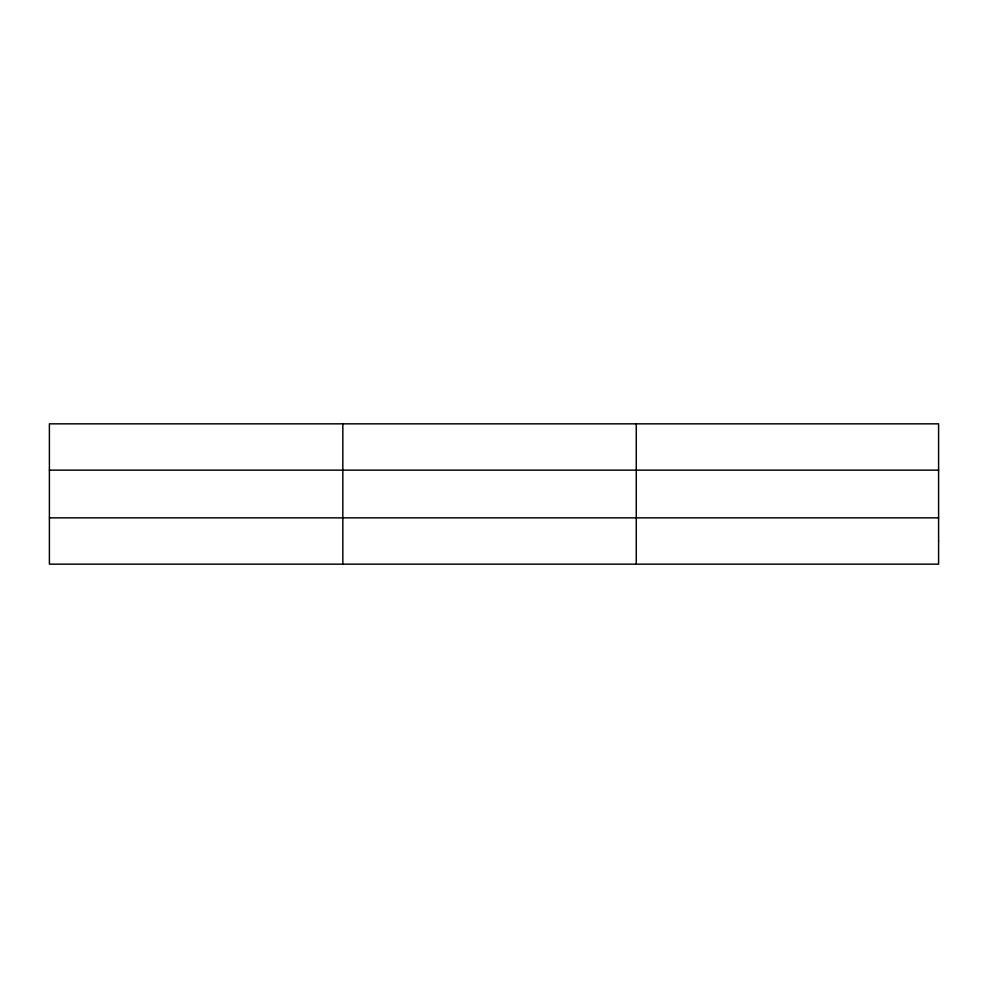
<?xml version="1.0" encoding="UTF-8"?>
<svg xmlns="http://www.w3.org/2000/svg" width="988" height="988" viewBox="0 0 988 988"><rect width="100%" height="100%" fill="white"/><g stroke="black" fill="none" stroke-linecap="round" stroke-linejoin="round"><path stroke-width="1.48" d="M342.836 564.16L342.836 423.84M636.272 564.16L636.272 423.84M49.4 470.152L938.6 470.152M49.4 517.848L938.6 517.848M938.6 541.004L938.6 564.16L49.4 564.16L49.4 423.84L938.6 423.84L938.6 541.004"/></g></svg>
